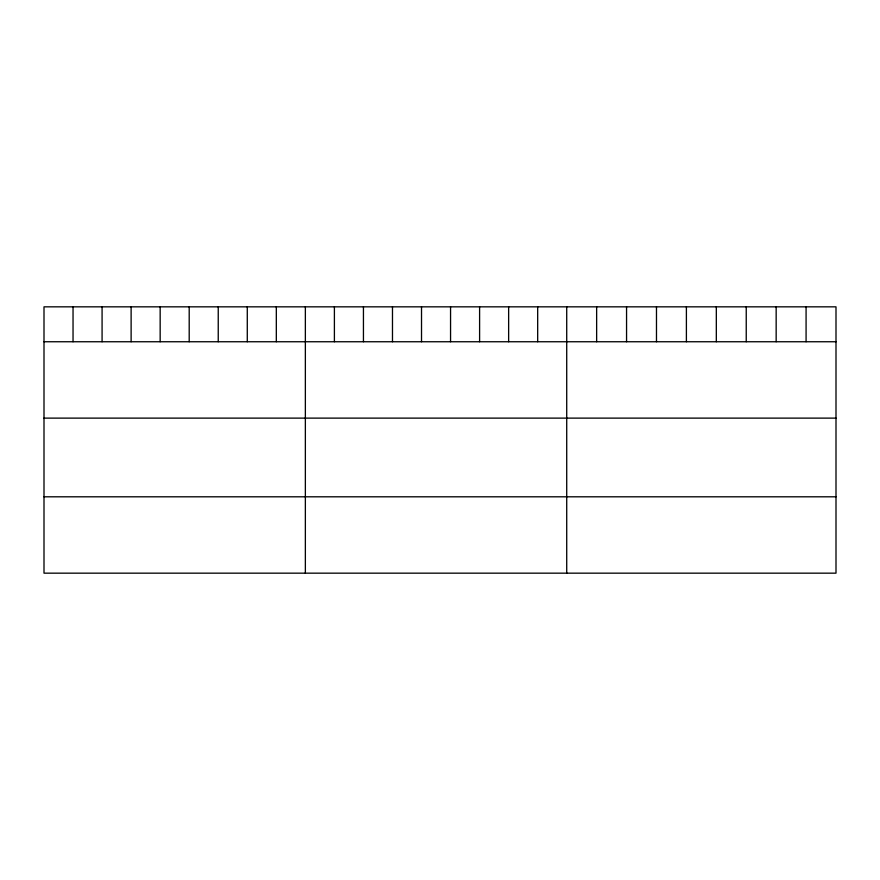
<?xml version="1.0" encoding="UTF-8"?>
<svg xmlns="http://www.w3.org/2000/svg" width="880" height="880" viewBox="0 0 880 880"><rect width="100%" height="100%" fill="white"/><g stroke="black" fill="none" stroke-linecap="round" stroke-linejoin="round"><path stroke-width="1.32" d="M836 341.748L836 573.166L44 573.166L44 306.834L836 306.834L836 341.748L44 341.748M44 418.121L836 418.121M44 496.804L836 496.804M806.08 306.834L806.08 341.748M776.16 306.834L776.16 341.748M746.24 306.834L746.24 341.748M716.32 306.834L716.32 341.748M686.4 306.834L686.4 341.748M656.48 306.834L656.48 341.748M626.56 306.834L626.56 341.748M596.64 306.834L596.64 341.748M566.72 306.834L566.72 573.166M537.68 306.834L537.68 341.748M508.64 306.834L508.64 341.748M479.6 306.834L479.6 341.748M450.56 306.834L450.56 341.748M421.52 306.834L421.52 341.748M392.48 306.834L392.48 341.748M363.44 306.834L363.44 341.748M334.4 306.834L334.4 341.748M305.36 306.834L305.36 573.166M276.32 306.834L276.32 341.748M247.28 306.834L247.28 341.748M218.24 306.834L218.24 341.748M189.2 306.834L189.2 341.748M160.16 306.834L160.16 341.748M131.12 306.834L131.12 341.748M102.08 306.834L102.08 341.748M73.04 306.834L73.04 341.748"/></g></svg>
